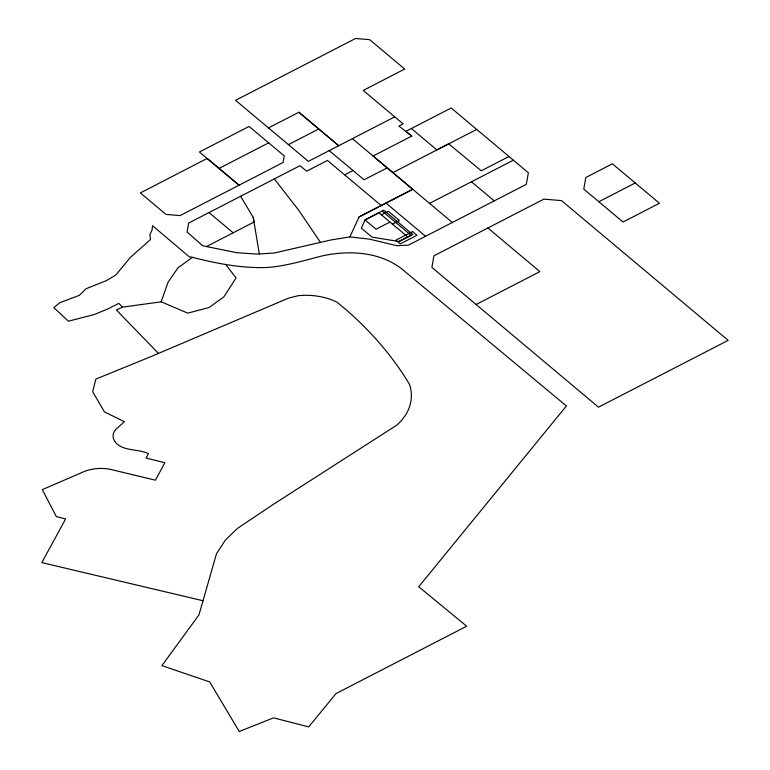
<?xml version="1.0" encoding="UTF-8"?>
<svg xmlns="http://www.w3.org/2000/svg" width="770" height="770" viewBox="0 0 770 770"><rect width="100%" height="100%" fill="white"/><g stroke="black" fill="none" stroke-linecap="round" stroke-linejoin="round"><path stroke-width="1.16" d="M158.447 353.42L116.328 309.925L122.632 307.124L161.19 301.811L168.072 282.176L178.014 267.806L192.423 257.353C216.697 263.494 241.27 268.287 266.42 267.536C285.343 266.324 303.467 260.645 321.735 256.015C350.456 249.605 383.422 251.8 406.069 272.522L566.393 405.973L418.736 586.75L466.668 626.231L335.999 693.587L308.722 726.88L273.552 717.861L239.239 731.5L209.738 681.951L161.912 665.636L198.968 614.884L216.486 553.726L225.495 539.953L237.449 528.403L273.369 504.35L396.492 425.329C408.533 415.328 414.914 399.389 409.38 384.192C390.621 352.862 365.423 325.094 337.087 302.244A50.81 33.466 0.5 0 0 298.144 295.709L288.567 298.106L149.505 357.213L95.846 379.071L92.679 391.738L104.46 411.883L124.432 421.71L115.654 429.487L113.835 432.442A20.713 13.639 0.5 0 0 113.508 438.852C119.244 452.192 137.801 448.178 148.504 453.684L146.04 458.054L164.819 462.722L155.453 480.191L109.889 469.248C101.457 467.708 92.602 468.324 84.556 471.365L42.321 489.662L56.354 516.622L65.633 518.922L41.83 562.61L203.02 600.735M349.898 236.919L359.07 216.938L412.749 189.295L373.065 156.031L411.806 136.069L405.819 131.391L451.21 108.012L528.384 172.788L526.266 184.376L408.437 245.12L396.829 245.697L369.465 239.114L349.898 236.919L330.773 239.999L274.255 253.022L257.209 254.071L236.862 252.724L202.731 245.803L187.1 232.02L188.679 223.059L300.021 165.675L306.624 171.19L327.462 160.449L381.198 205.523M206.476 246.564L254.013 222.049L253.205 217.323L240.596 196.273M379.013 212.818L365.096 219.999L376.097 229.219L390.015 222.039M381.448 214.859L388.407 211.278L399.409 220.499L392.45 224.089M508.98 156.512L481.279 170.805L448.727 143.836L392.864 172.605L352.362 138.667M398.85 241.501L410.988 235.235L382.122 211.038M487.882 227.978L433.924 255.813L431.893 267.402L598.502 407.176L728.17 340.359L561.503 200.595L543.87 199.151L487.882 227.978L539.885 271.608L476.11 304.506M598.829 201.759L635.24 182.962L659.447 203.251L623.046 222.03L583.775 189.093L585.816 177.504L612.41 163.798L635.24 182.962M411.806 136.069L398.918 126.039L403.114 123.883L363.257 90.446L404.683 69.04L369.667 39.655L355.557 38.5L235.591 100.312L268.489 127.907L298.866 112.266L338.713 145.732L298.866 112.266M219.036 168.438L268.663 142.864L284.294 155.954L283.081 162.499L180.122 215.59L166.031 214.426L140.361 192.914L207.169 158.447L239.056 185.195L199.43 151.998L249.085 126.444L268.663 142.864M288.413 144.635L318.799 128.975M394.75 116.838L308.337 161.373L268.489 127.907M344.623 174.828L353.035 170.507L364.027 179.776L387.233 167.899M476.707 129.437L436.879 149.929L411.392 128.542M359.07 216.938L412.749 189.295M429.554 203.367L513.34 160.208M192.423 257.353L189.151 256.708L152.585 225.754L151.94 230.384L149.909 234.581L150.487 239.547L130.351 257.44L115.808 275.044L106.52 280.588L85.999 288.76L79.358 295.314L59.733 302.745L53.823 307.577L68.395 321.215L94.258 314.516L107.29 309.194L118.821 303.39L122.632 307.124M161.19 301.811L187.755 313.13L209.122 307.519L223.897 296.825L236.063 277.931L225.812 264.601M329.194 150.612L353.035 170.507M471.452 181.787L494.244 200.883M392.864 172.605L452.337 222.482M385.991 203.088L425.589 236.274M378.878 212.703L407.744 236.91M209.036 212.568L233.146 232.771M274.341 178.89L298.827 210.412L320.532 242.521M253.205 217.323L259.336 253.936M365.201 219.758L361.342 228.161L372.025 237.112L399.12 241.549L412.778 234.504L383.778 210.181L365.201 219.758M412.566 231.587L395.867 240.202L400.265 243.888L416.965 235.274L412.566 231.587"/></g></svg>
